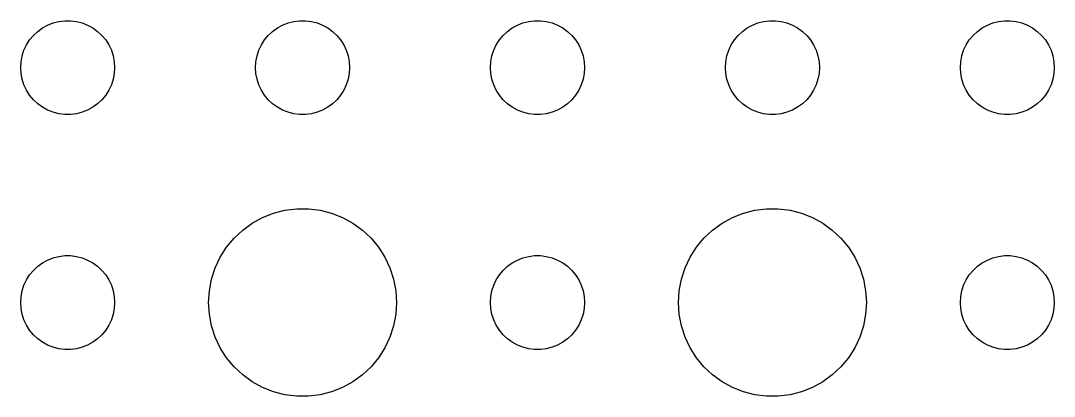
# Model space of a CAD drawing. Header units: metres. Extents: x -150 to 150, y -149 to 149.
# Drawn here: x -76.5 to -43.5, y -115.49 to -103.5 of the extents above; entities that cross this region are included whole.
import ezdxf

# ---------------------------------------------------------------- set-up
doc = ezdxf.new("R2010")
doc.units = ezdxf.units.M

msp = doc.modelspace()

# ---------------------------------------------------------------- linework, layer by layer
for p, q in [((-75.6387, -103.643), (-75.4635, -103.573)), ((-75.4635, -103.573), (-75.2811, -103.527)), ((-75.2811, -103.527), (-75.0942, -103.503)), ((-75.0942, -103.503), (-74.9058, -103.503)), ((-74.9058, -103.503), (-74.7189, -103.527)), ((-74.7189, -103.527), (-74.5365, -103.573)), ((-74.5365, -103.573), (-74.3613, -103.643)), ((-68.1387, -103.643), (-67.9635, -103.573)), ((-67.9635, -103.573), (-67.7811, -103.527)), ((-67.7811, -103.527), (-67.5942, -103.503)), ((-67.5942, -103.503), (-67.4058, -103.503)), ((-67.4058, -103.503), (-67.2189, -103.527)), ((-67.2189, -103.527), (-67.0365, -103.573)), ((-67.0365, -103.573), (-66.8613, -103.643)), ((-60.6387, -103.643), (-60.4635, -103.573)), ((-60.4635, -103.573), (-60.2811, -103.527)), ((-60.2811, -103.527), (-60.0942, -103.503)), ((-60.0942, -103.503), (-59.9058, -103.503)), ((-59.9058, -103.503), (-59.7189, -103.527)), ((-59.7189, -103.527), (-59.5365, -103.573)), ((-59.5365, -103.573), (-59.3613, -103.643)), ((-53.1387, -103.643), (-52.9635, -103.573)), ((-52.9635, -103.573), (-52.7811, -103.527)), ((-52.7811, -103.527), (-52.5942, -103.503)), ((-52.5942, -103.503), (-52.4058, -103.503)), ((-52.4058, -103.503), (-52.2189, -103.527)), ((-52.2189, -103.527), (-52.0365, -103.573)), ((-52.0365, -103.573), (-51.8613, -103.643)), ((-45.6387, -103.643), (-45.4635, -103.573)), ((-45.4635, -103.573), (-45.2811, -103.527)), ((-45.2811, -103.527), (-45.0942, -103.503)), ((-45.0942, -103.503), (-44.9058, -103.503)), ((-44.9058, -103.503), (-44.7189, -103.527)), ((-44.7189, -103.527), (-44.5365, -103.573)), ((-44.5365, -103.573), (-44.3613, -103.643)), ((-76.0934, -103.973), (-75.9561, -103.844)), ((-75.9561, -103.844), (-75.8037, -103.734)), ((-75.8037, -103.734), (-75.6387, -103.643)), ((-74.3613, -103.643), (-74.1963, -103.734)), ((-74.1963, -103.734), (-74.0439, -103.844)), ((-74.0439, -103.844), (-73.9065, -103.973)), ((-68.5934, -103.973), (-68.4561, -103.844)), ((-68.4561, -103.844), (-68.3037, -103.734)), ((-68.3037, -103.734), (-68.1387, -103.643)), ((-66.8613, -103.643), (-66.6963, -103.734)), ((-66.6963, -103.734), (-66.5439, -103.844)), ((-66.5439, -103.844), (-66.4065, -103.973)), ((-61.0934, -103.973), (-60.9561, -103.844)), ((-60.9561, -103.844), (-60.8037, -103.734)), ((-60.8037, -103.734), (-60.6387, -103.643)), ((-59.3613, -103.643), (-59.1963, -103.734)), ((-59.1963, -103.734), (-59.0439, -103.844)), ((-59.0439, -103.844), (-58.9065, -103.973)), ((-53.5934, -103.973), (-53.4561, -103.844)), ((-53.4561, -103.844), (-53.3037, -103.734)), ((-53.3037, -103.734), (-53.1387, -103.643)), ((-51.8613, -103.643), (-51.6963, -103.734)), ((-51.6963, -103.734), (-51.5439, -103.844)), ((-51.5439, -103.844), (-51.4065, -103.973)), ((-46.0934, -103.973), (-45.9561, -103.844)), ((-45.9561, -103.844), (-45.8037, -103.734)), ((-45.8037, -103.734), (-45.6387, -103.643)), ((-44.3613, -103.643), (-44.1963, -103.734)), ((-44.1963, -103.734), (-44.0439, -103.844)), ((-44.0439, -103.844), (-43.9065, -103.973)), ((-76.3947, -104.448), (-76.3145, -104.277)), ((-76.3145, -104.277), (-76.2135, -104.118)), ((-76.2135, -104.118), (-76.0934, -103.973)), ((-73.9065, -103.973), (-73.7865, -104.118)), ((-73.7865, -104.118), (-73.6855, -104.277)), ((-73.6855, -104.277), (-73.6053, -104.448)), ((-68.8947, -104.448), (-68.8145, -104.277)), ((-68.8145, -104.277), (-68.7135, -104.118)), ((-68.7135, -104.118), (-68.5934, -103.973)), ((-66.4065, -103.973), (-66.2865, -104.118)), ((-66.2865, -104.118), (-66.1855, -104.277)), ((-66.1855, -104.277), (-66.1053, -104.448)), ((-61.3947, -104.448), (-61.3145, -104.277)), ((-61.3145, -104.277), (-61.2135, -104.118)), ((-61.2135, -104.118), (-61.0934, -103.973)), ((-58.9065, -103.973), (-58.7865, -104.118)), ((-58.7865, -104.118), (-58.6855, -104.277)), ((-58.6855, -104.277), (-58.6053, -104.448)), ((-53.8947, -104.448), (-53.8145, -104.277)), ((-53.8145, -104.277), (-53.7135, -104.118)), ((-53.7135, -104.118), (-53.5934, -103.973)), ((-51.4065, -103.973), (-51.2865, -104.118)), ((-51.2865, -104.118), (-51.1855, -104.277)), ((-51.1855, -104.277), (-51.1053, -104.448)), ((-46.3947, -104.448), (-46.3145, -104.277)), ((-46.3145, -104.277), (-46.2135, -104.118)), ((-46.2135, -104.118), (-46.0934, -103.973)), ((-43.9065, -103.973), (-43.7865, -104.118)), ((-43.7865, -104.118), (-43.6855, -104.277)), ((-43.6855, -104.277), (-43.6053, -104.448)), ((-76.4529, -104.627), (-76.3947, -104.448)), ((-73.6053, -104.448), (-73.5471, -104.627)), ((-68.9529, -104.627), (-68.8947, -104.448)), ((-66.1053, -104.448), (-66.0471, -104.627)), ((-61.4529, -104.627), (-61.3947, -104.448)), ((-58.6053, -104.448), (-58.5471, -104.627)), ((-53.9529, -104.627), (-53.8947, -104.448)), ((-51.1053, -104.448), (-51.0471, -104.627)), ((-46.4529, -104.627), (-46.3947, -104.448)), ((-43.6053, -104.448), (-43.5471, -104.627)), ((-76.5, -105), (-76.4882, -104.812)), ((-76.4882, -104.812), (-76.4529, -104.627)), ((-73.5471, -104.627), (-73.5118, -104.812)), ((-73.5118, -104.812), (-73.5, -105)), ((-69, -105), (-68.9882, -104.812)), ((-68.9882, -104.812), (-68.9529, -104.627)), ((-66.0471, -104.627), (-66.0118, -104.812)), ((-66.0118, -104.812), (-66, -105)), ((-61.5, -105), (-61.4882, -104.812)), ((-61.4882, -104.812), (-61.4529, -104.627)), ((-58.5471, -104.627), (-58.5118, -104.812)), ((-58.5118, -104.812), (-58.5, -105)), ((-54, -105), (-53.9882, -104.812)), ((-53.9882, -104.812), (-53.9529, -104.627)), ((-51.0471, -104.627), (-51.0118, -104.812)), ((-51.0118, -104.812), (-51, -105)), ((-46.5, -105), (-46.4882, -104.812)), ((-46.4882, -104.812), (-46.4529, -104.627)), ((-43.5471, -104.627), (-43.5118, -104.812)), ((-43.5118, -104.812), (-43.5, -105)), ((-76.4882, -105.188), (-76.5, -105)), ((-76.4529, -105.373), (-76.4882, -105.188)), ((-73.5118, -105.188), (-73.5471, -105.373)), ((-73.5, -105), (-73.5118, -105.188)), ((-68.9882, -105.188), (-69, -105)), ((-68.9529, -105.373), (-68.9882, -105.188)), ((-66.0118, -105.188), (-66.0471, -105.373)), ((-66, -105), (-66.0118, -105.188)), ((-61.4882, -105.188), (-61.5, -105)), ((-61.4529, -105.373), (-61.4882, -105.188)), ((-58.5118, -105.188), (-58.5471, -105.373)), ((-58.5, -105), (-58.5118, -105.188)), ((-53.9882, -105.188), (-54, -105)), ((-53.9529, -105.373), (-53.9882, -105.188)), ((-51.0118, -105.188), (-51.0471, -105.373)), ((-51, -105), (-51.0118, -105.188)), ((-46.4882, -105.188), (-46.5, -105)), ((-46.4529, -105.373), (-46.4882, -105.188)), ((-43.5118, -105.188), (-43.5471, -105.373)), ((-43.5, -105), (-43.5118, -105.188)), ((-76.3947, -105.552), (-76.4529, -105.373)), ((-76.3145, -105.723), (-76.3947, -105.552)), ((-73.6053, -105.552), (-73.6855, -105.723)), ((-73.5471, -105.373), (-73.6053, -105.552)), ((-68.8947, -105.552), (-68.9529, -105.373)), ((-68.8145, -105.723), (-68.8947, -105.552)), ((-66.1053, -105.552), (-66.1855, -105.723)), ((-66.0471, -105.373), (-66.1053, -105.552)), ((-61.3947, -105.552), (-61.4529, -105.373)), ((-61.3145, -105.723), (-61.3947, -105.552)), ((-58.6053, -105.552), (-58.6855, -105.723)), ((-58.5471, -105.373), (-58.6053, -105.552)), ((-53.8947, -105.552), (-53.9529, -105.373)), ((-53.8145, -105.723), (-53.8947, -105.552)), ((-51.1053, -105.552), (-51.1855, -105.723)), ((-51.0471, -105.373), (-51.1053, -105.552)), ((-46.3947, -105.552), (-46.4529, -105.373)), ((-46.3145, -105.723), (-46.3947, -105.552)), ((-43.6053, -105.552), (-43.6855, -105.723)), ((-43.5471, -105.373), (-43.6053, -105.552)), ((-76.2135, -105.882), (-76.3145, -105.723)), ((-76.0934, -106.027), (-76.2135, -105.882)), ((-73.7865, -105.882), (-73.9065, -106.027)), ((-73.6855, -105.723), (-73.7865, -105.882)), ((-68.7135, -105.882), (-68.8145, -105.723)), ((-68.5934, -106.027), (-68.7135, -105.882)), ((-66.2865, -105.882), (-66.4065, -106.027)), ((-66.1855, -105.723), (-66.2865, -105.882)), ((-61.2135, -105.882), (-61.3145, -105.723)), ((-61.0934, -106.027), (-61.2135, -105.882)), ((-58.7865, -105.882), (-58.9065, -106.027)), ((-58.6855, -105.723), (-58.7865, -105.882)), ((-53.7135, -105.882), (-53.8145, -105.723)), ((-53.5934, -106.027), (-53.7135, -105.882)), ((-51.2865, -105.882), (-51.4065, -106.027)), ((-51.1855, -105.723), (-51.2865, -105.882)), ((-46.2135, -105.882), (-46.3145, -105.723)), ((-46.0934, -106.027), (-46.2135, -105.882)), ((-43.7865, -105.882), (-43.9065, -106.027)), ((-43.6855, -105.723), (-43.7865, -105.882)), ((-75.9561, -106.156), (-76.0934, -106.027)), ((-75.8037, -106.266), (-75.9561, -106.156)), ((-74.0439, -106.156), (-74.1963, -106.266)), ((-73.9065, -106.027), (-74.0439, -106.156)), ((-68.4561, -106.156), (-68.5934, -106.027)), ((-68.3037, -106.266), (-68.4561, -106.156)), ((-66.5439, -106.156), (-66.6963, -106.266)), ((-66.4065, -106.027), (-66.5439, -106.156)), ((-60.9561, -106.156), (-61.0934, -106.027)), ((-60.8037, -106.266), (-60.9561, -106.156)), ((-59.0439, -106.156), (-59.1963, -106.266)), ((-58.9065, -106.027), (-59.0439, -106.156)), ((-53.4561, -106.156), (-53.5934, -106.027)), ((-53.3037, -106.266), (-53.4561, -106.156)), ((-51.5439, -106.156), (-51.6963, -106.266)), ((-51.4065, -106.027), (-51.5439, -106.156)), ((-45.9561, -106.156), (-46.0934, -106.027)), ((-45.8037, -106.266), (-45.9561, -106.156)), ((-44.0439, -106.156), (-44.1963, -106.266)), ((-43.9065, -106.027), (-44.0439, -106.156)), ((-75.6387, -106.357), (-75.8037, -106.266)), ((-75.4635, -106.427), (-75.6387, -106.357)), ((-75.2811, -106.473), (-75.4635, -106.427)), ((-75.0942, -106.497), (-75.2811, -106.473)), ((-74.9058, -106.497), (-75.0942, -106.497)), ((-74.7189, -106.473), (-74.9058, -106.497)), ((-74.5365, -106.427), (-74.7189, -106.473)), ((-74.3613, -106.357), (-74.5365, -106.427)), ((-74.1963, -106.266), (-74.3613, -106.357)), ((-68.1387, -106.357), (-68.3037, -106.266)), ((-67.9635, -106.427), (-68.1387, -106.357)), ((-67.7811, -106.473), (-67.9635, -106.427)), ((-67.5942, -106.497), (-67.7811, -106.473)), ((-67.4058, -106.497), (-67.5942, -106.497)), ((-67.2189, -106.473), (-67.4058, -106.497)), ((-67.0365, -106.427), (-67.2189, -106.473)), ((-66.8613, -106.357), (-67.0365, -106.427)), ((-66.6963, -106.266), (-66.8613, -106.357)), ((-60.6387, -106.357), (-60.8037, -106.266)), ((-60.4635, -106.427), (-60.6387, -106.357)), ((-60.2811, -106.473), (-60.4635, -106.427)), ((-60.0942, -106.497), (-60.2811, -106.473)), ((-59.9058, -106.497), (-60.0942, -106.497)), ((-59.7189, -106.473), (-59.9058, -106.497)), ((-59.5365, -106.427), (-59.7189, -106.473)), ((-59.3613, -106.357), (-59.5365, -106.427)), ((-59.1963, -106.266), (-59.3613, -106.357)), ((-53.1387, -106.357), (-53.3037, -106.266)), ((-52.9635, -106.427), (-53.1387, -106.357)), ((-52.7811, -106.473), (-52.9635, -106.427)), ((-52.5942, -106.497), (-52.7811, -106.473)), ((-52.4058, -106.497), (-52.5942, -106.497)), ((-52.2189, -106.473), (-52.4058, -106.497)), ((-52.0365, -106.427), (-52.2189, -106.473)), ((-51.8613, -106.357), (-52.0365, -106.427)), ((-51.6963, -106.266), (-51.8613, -106.357)), ((-45.6387, -106.357), (-45.8037, -106.266)), ((-45.4635, -106.427), (-45.6387, -106.357)), ((-45.2811, -106.473), (-45.4635, -106.427)), ((-45.0942, -106.497), (-45.2811, -106.473)), ((-44.9058, -106.497), (-45.0942, -106.497)), ((-44.7189, -106.473), (-44.9058, -106.497)), ((-44.5365, -106.427), (-44.7189, -106.473)), ((-44.3613, -106.357), (-44.5365, -106.427)), ((-44.1963, -106.266), (-44.3613, -106.357)), ((-68.427, -109.647), (-68.0621, -109.553)), ((-68.0621, -109.553), (-67.6884, -109.506)), ((-67.6884, -109.506), (-67.3116, -109.506)), ((-67.3116, -109.506), (-66.9379, -109.553)), ((-66.9379, -109.553), (-66.573, -109.647)), ((-53.427, -109.647), (-53.0621, -109.553)), ((-53.0621, -109.553), (-52.6884, -109.506)), ((-52.6884, -109.506), (-52.3116, -109.506)), ((-52.3116, -109.506), (-51.9379, -109.553)), ((-51.9379, -109.553), (-51.5729, -109.647)), ((-69.1075, -109.967), (-68.7773, -109.786)), ((-68.7773, -109.786), (-68.427, -109.647)), ((-66.573, -109.647), (-66.2227, -109.786)), ((-66.2227, -109.786), (-65.8925, -109.967)), ((-54.1075, -109.967), (-53.7773, -109.786)), ((-53.7773, -109.786), (-53.427, -109.647)), ((-51.5729, -109.647), (-51.2227, -109.786)), ((-51.2227, -109.786), (-50.8925, -109.967)), ((-69.6869, -110.446), (-69.4123, -110.188)), ((-69.4123, -110.188), (-69.1075, -109.967)), ((-65.8925, -109.967), (-65.5877, -110.188)), ((-65.5877, -110.188), (-65.3131, -110.446)), ((-54.6869, -110.446), (-54.4123, -110.188)), ((-54.4123, -110.188), (-54.1075, -109.967)), ((-50.8925, -109.967), (-50.5877, -110.188)), ((-50.5877, -110.188), (-50.3131, -110.446)), ((-69.927, -110.737), (-69.6869, -110.446)), ((-65.3131, -110.446), (-65.073, -110.737)), ((-54.927, -110.737), (-54.6869, -110.446)), ((-50.3131, -110.446), (-50.0729, -110.737)), ((-70.1289, -111.055), (-69.927, -110.737)), ((-65.073, -110.737), (-64.8711, -111.055)), ((-55.1289, -111.055), (-54.927, -110.737)), ((-50.0729, -110.737), (-49.8711, -111.055)), ((-75.8037, -111.234), (-75.6387, -111.143)), ((-75.6387, -111.143), (-75.4635, -111.073)), ((-75.4635, -111.073), (-75.2811, -111.027)), ((-75.2811, -111.027), (-75.0942, -111.003)), ((-75.0942, -111.003), (-74.9058, -111.003)), ((-74.9058, -111.003), (-74.7189, -111.027)), ((-74.7189, -111.027), (-74.5365, -111.073)), ((-74.5365, -111.073), (-74.3613, -111.143)), ((-74.3613, -111.143), (-74.1963, -111.234)), ((-70.2893, -111.396), (-70.1289, -111.055)), ((-64.8711, -111.055), (-64.7107, -111.396)), ((-60.8037, -111.234), (-60.6387, -111.143)), ((-60.6387, -111.143), (-60.4635, -111.073)), ((-60.4635, -111.073), (-60.2811, -111.027)), ((-60.2811, -111.027), (-60.0942, -111.003)), ((-60.0942, -111.003), (-59.9058, -111.003)), ((-59.9058, -111.003), (-59.7189, -111.027)), ((-59.7189, -111.027), (-59.5365, -111.073)), ((-59.5365, -111.073), (-59.3613, -111.143)), ((-59.3613, -111.143), (-59.1963, -111.234)), ((-55.2893, -111.396), (-55.1289, -111.055)), ((-49.8711, -111.055), (-49.7107, -111.396)), ((-45.8037, -111.234), (-45.6387, -111.143)), ((-45.6387, -111.143), (-45.4635, -111.073)), ((-45.4635, -111.073), (-45.2811, -111.027)), ((-45.2811, -111.027), (-45.0942, -111.003)), ((-45.0942, -111.003), (-44.9058, -111.003)), ((-44.9058, -111.003), (-44.7189, -111.027)), ((-44.7189, -111.027), (-44.5365, -111.073)), ((-44.5365, -111.073), (-44.3613, -111.143)), ((-44.3613, -111.143), (-44.1963, -111.234)), ((-76.2135, -111.618), (-76.0934, -111.473)), ((-76.0934, -111.473), (-75.9561, -111.344)), ((-75.9561, -111.344), (-75.8037, -111.234)), ((-74.1963, -111.234), (-74.0439, -111.344)), ((-74.0439, -111.344), (-73.9065, -111.473)), ((-73.9065, -111.473), (-73.7865, -111.618)), ((-70.4057, -111.754), (-70.2893, -111.396)), ((-64.7107, -111.396), (-64.5943, -111.754)), ((-61.2135, -111.618), (-61.0934, -111.473)), ((-61.0934, -111.473), (-60.9561, -111.344)), ((-60.9561, -111.344), (-60.8037, -111.234)), ((-59.1963, -111.234), (-59.0439, -111.344)), ((-59.0439, -111.344), (-58.9065, -111.473)), ((-58.9065, -111.473), (-58.7865, -111.618)), ((-55.4057, -111.754), (-55.2893, -111.396)), ((-49.7107, -111.396), (-49.5942, -111.754)), ((-46.2135, -111.618), (-46.0934, -111.473)), ((-46.0934, -111.473), (-45.9561, -111.344)), ((-45.9561, -111.344), (-45.8037, -111.234)), ((-44.1963, -111.234), (-44.0439, -111.344)), ((-44.0439, -111.344), (-43.9065, -111.473)), ((-43.9065, -111.473), (-43.7865, -111.618)), ((-76.3947, -111.948), (-76.3145, -111.777)), ((-76.3145, -111.777), (-76.2135, -111.618)), ((-73.7865, -111.618), (-73.6855, -111.777)), ((-73.6855, -111.777), (-73.6053, -111.948)), ((-70.4763, -112.124), (-70.4057, -111.754)), ((-64.5943, -111.754), (-64.5237, -112.124)), ((-61.3947, -111.948), (-61.3145, -111.777)), ((-61.3145, -111.777), (-61.2135, -111.618)), ((-58.7865, -111.618), (-58.6855, -111.777)), ((-58.6855, -111.777), (-58.6053, -111.948)), ((-55.4763, -112.124), (-55.4057, -111.754)), ((-49.5942, -111.754), (-49.5237, -112.124)), ((-46.3947, -111.948), (-46.3145, -111.777)), ((-46.3145, -111.777), (-46.2135, -111.618)), ((-43.7865, -111.618), (-43.6855, -111.777)), ((-43.6855, -111.777), (-43.6053, -111.948)), ((-76.4882, -112.312), (-76.4529, -112.127)), ((-76.4529, -112.127), (-76.3947, -111.948)), ((-73.6053, -111.948), (-73.5471, -112.127)), ((-73.5471, -112.127), (-73.5118, -112.312)), ((-70.5, -112.5), (-70.4763, -112.124)), ((-64.5237, -112.124), (-64.5, -112.5)), ((-61.4882, -112.312), (-61.4529, -112.127)), ((-61.4529, -112.127), (-61.3947, -111.948)), ((-58.6053, -111.948), (-58.5471, -112.127)), ((-58.5471, -112.127), (-58.5118, -112.312)), ((-55.5, -112.5), (-55.4763, -112.124)), ((-49.5237, -112.124), (-49.5, -112.5)), ((-46.4882, -112.312), (-46.4529, -112.127)), ((-46.4529, -112.127), (-46.3947, -111.948)), ((-43.6053, -111.948), (-43.5471, -112.127)), ((-43.5471, -112.127), (-43.5118, -112.312)), ((-76.5, -112.5), (-76.4882, -112.312)), ((-76.4882, -112.688), (-76.5, -112.5)), ((-73.5118, -112.312), (-73.5, -112.5)), ((-73.5, -112.5), (-73.5118, -112.688)), ((-70.4763, -112.876), (-70.5, -112.5)), ((-64.5, -112.5), (-64.5237, -112.876)), ((-61.5, -112.5), (-61.4882, -112.312)), ((-61.4882, -112.688), (-61.5, -112.5)), ((-58.5118, -112.312), (-58.5, -112.5)), ((-58.5, -112.5), (-58.5118, -112.688)), ((-55.4763, -112.876), (-55.5, -112.5)), ((-49.5, -112.5), (-49.5237, -112.876)), ((-46.5, -112.5), (-46.4882, -112.312)), ((-46.4882, -112.688), (-46.5, -112.5)), ((-43.5118, -112.312), (-43.5, -112.5)), ((-43.5, -112.5), (-43.5118, -112.688)), ((-76.4529, -112.873), (-76.4882, -112.688)), ((-73.5118, -112.688), (-73.5471, -112.873)), ((-61.4529, -112.873), (-61.4882, -112.688)), ((-58.5118, -112.688), (-58.5471, -112.873)), ((-46.4529, -112.873), (-46.4882, -112.688)), ((-43.5118, -112.688), (-43.5471, -112.873)), ((-76.3947, -113.052), (-76.4529, -112.873)), ((-76.3145, -113.223), (-76.3947, -113.052)), ((-73.6053, -113.052), (-73.6855, -113.223)), ((-73.5471, -112.873), (-73.6053, -113.052)), ((-70.4057, -113.246), (-70.4763, -112.876)), ((-64.5237, -112.876), (-64.5943, -113.246)), ((-61.3947, -113.052), (-61.4529, -112.873)), ((-61.3145, -113.223), (-61.3947, -113.052)), ((-58.6053, -113.052), (-58.6855, -113.223)), ((-58.5471, -112.873), (-58.6053, -113.052)), ((-55.4057, -113.246), (-55.4763, -112.876)), ((-49.5237, -112.876), (-49.5942, -113.246)), ((-46.3947, -113.052), (-46.4529, -112.873)), ((-46.3145, -113.223), (-46.3947, -113.052)), ((-43.6053, -113.052), (-43.6855, -113.223)), ((-43.5471, -112.873), (-43.6053, -113.052)), ((-76.2135, -113.382), (-76.3145, -113.223)), ((-76.0934, -113.527), (-76.2135, -113.382)), ((-73.7865, -113.382), (-73.9065, -113.527)), ((-73.6855, -113.223), (-73.7865, -113.382)), ((-70.2893, -113.604), (-70.4057, -113.246)), ((-64.5943, -113.246), (-64.7107, -113.604)), ((-61.2135, -113.382), (-61.3145, -113.223)), ((-61.0934, -113.527), (-61.2135, -113.382)), ((-58.7865, -113.382), (-58.9065, -113.527)), ((-58.6855, -113.223), (-58.7865, -113.382)), ((-55.2893, -113.604), (-55.4057, -113.246)), ((-49.5942, -113.246), (-49.7107, -113.604)), ((-46.2135, -113.382), (-46.3145, -113.223)), ((-46.0934, -113.527), (-46.2135, -113.382)), ((-43.7865, -113.382), (-43.9065, -113.527)), ((-43.6855, -113.223), (-43.7865, -113.382)), ((-75.9561, -113.656), (-76.0934, -113.527)), ((-75.8037, -113.766), (-75.9561, -113.656)), ((-75.6387, -113.857), (-75.8037, -113.766)), ((-74.1963, -113.766), (-74.3613, -113.857)), ((-74.0439, -113.656), (-74.1963, -113.766)), ((-73.9065, -113.527), (-74.0439, -113.656)), ((-70.1289, -113.945), (-70.2893, -113.604)), ((-64.7107, -113.604), (-64.8711, -113.945)), ((-60.9561, -113.656), (-61.0934, -113.527)), ((-60.8037, -113.766), (-60.9561, -113.656)), ((-60.6387, -113.857), (-60.8037, -113.766)), ((-59.1963, -113.766), (-59.3613, -113.857)), ((-59.0439, -113.656), (-59.1963, -113.766)), ((-58.9065, -113.527), (-59.0439, -113.656)), ((-55.1289, -113.945), (-55.2893, -113.604)), ((-49.7107, -113.604), (-49.8711, -113.945)), ((-45.9561, -113.656), (-46.0934, -113.527)), ((-45.8037, -113.766), (-45.9561, -113.656)), ((-45.6387, -113.857), (-45.8037, -113.766)), ((-44.1963, -113.766), (-44.3613, -113.857)), ((-44.0439, -113.656), (-44.1963, -113.766)), ((-43.9065, -113.527), (-44.0439, -113.656)), ((-75.4635, -113.927), (-75.6387, -113.857)), ((-75.2811, -113.973), (-75.4635, -113.927)), ((-75.0942, -113.997), (-75.2811, -113.973)), ((-74.9058, -113.997), (-75.0942, -113.997)), ((-74.7189, -113.973), (-74.9058, -113.997)), ((-74.5365, -113.927), (-74.7189, -113.973)), ((-74.3613, -113.857), (-74.5365, -113.927)), ((-69.927, -114.263), (-70.1289, -113.945)), ((-64.8711, -113.945), (-65.073, -114.263)), ((-60.4635, -113.927), (-60.6387, -113.857)), ((-60.2811, -113.973), (-60.4635, -113.927)), ((-60.0942, -113.997), (-60.2811, -113.973)), ((-59.9058, -113.997), (-60.0942, -113.997)), ((-59.7189, -113.973), (-59.9058, -113.997)), ((-59.5365, -113.927), (-59.7189, -113.973)), ((-59.3613, -113.857), (-59.5365, -113.927)), ((-54.927, -114.263), (-55.1289, -113.945)), ((-49.8711, -113.945), (-50.0729, -114.263)), ((-45.4635, -113.927), (-45.6387, -113.857)), ((-45.2811, -113.973), (-45.4635, -113.927)), ((-45.0942, -113.997), (-45.2811, -113.973)), ((-44.9058, -113.997), (-45.0942, -113.997)), ((-44.7189, -113.973), (-44.9058, -113.997)), ((-44.5365, -113.927), (-44.7189, -113.973)), ((-44.3613, -113.857), (-44.5365, -113.927)), ((-69.6869, -114.554), (-69.927, -114.263)), ((-65.073, -114.263), (-65.3131, -114.554)), ((-54.6869, -114.554), (-54.927, -114.263)), ((-50.0729, -114.263), (-50.3131, -114.554)), ((-69.4123, -114.812), (-69.6869, -114.554)), ((-69.1075, -115.033), (-69.4123, -114.812)), ((-65.5877, -114.812), (-65.8925, -115.033)), ((-65.3131, -114.554), (-65.5877, -114.812)), ((-54.4123, -114.812), (-54.6869, -114.554)), ((-54.1075, -115.033), (-54.4123, -114.812)), ((-50.5877, -114.812), (-50.8925, -115.033)), ((-50.3131, -114.554), (-50.5877, -114.812)), ((-68.7773, -115.214), (-69.1075, -115.033)), ((-65.8925, -115.033), (-66.2227, -115.214)), ((-53.7773, -115.214), (-54.1075, -115.033)), ((-50.8925, -115.033), (-51.2227, -115.214)), ((-68.427, -115.353), (-68.7773, -115.214)), ((-68.0621, -115.447), (-68.427, -115.353)), ((-67.6884, -115.494), (-68.0621, -115.447)), ((-67.3116, -115.494), (-67.6884, -115.494)), ((-66.9379, -115.447), (-67.3116, -115.494)), ((-66.573, -115.353), (-66.9379, -115.447)), ((-66.2227, -115.214), (-66.573, -115.353)), ((-53.427, -115.353), (-53.7773, -115.214)), ((-53.0621, -115.447), (-53.427, -115.353)), ((-52.6884, -115.494), (-53.0621, -115.447)), ((-52.3116, -115.494), (-52.6884, -115.494)), ((-51.9379, -115.447), (-52.3116, -115.494)), ((-51.5729, -115.353), (-51.9379, -115.447)), ((-51.2227, -115.214), (-51.5729, -115.353))]:
    msp.add_line(p, q)

doc.saveas('drawing.dxf')
